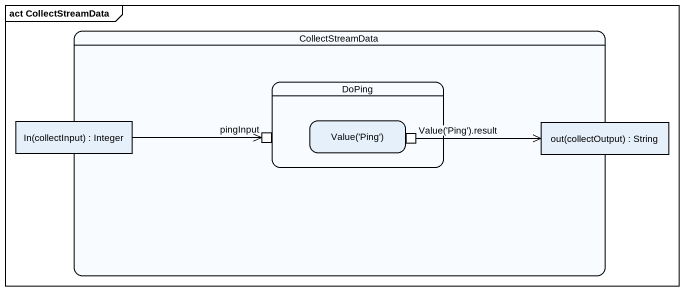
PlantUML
@startuml
mainframe act CollectStreamData
hide empty description
state CollectStreamData {
  state DoPing {
    state "Value('Ping')" as Value_Ping {
      state "Value('Ping').result" as Value_Ping_result <<outputPin>>
    }
    state pingInput <<inputPin>>
  }
  state "In(collectInput) : Integer" as In_collectInput <<object>>
  state "out(collectOutput) : String" as out_collectOutput <<object>>
}
In_collectInput -right-> pingInput
Value_Ping_result -right-> out_collectOutput
@enduml
